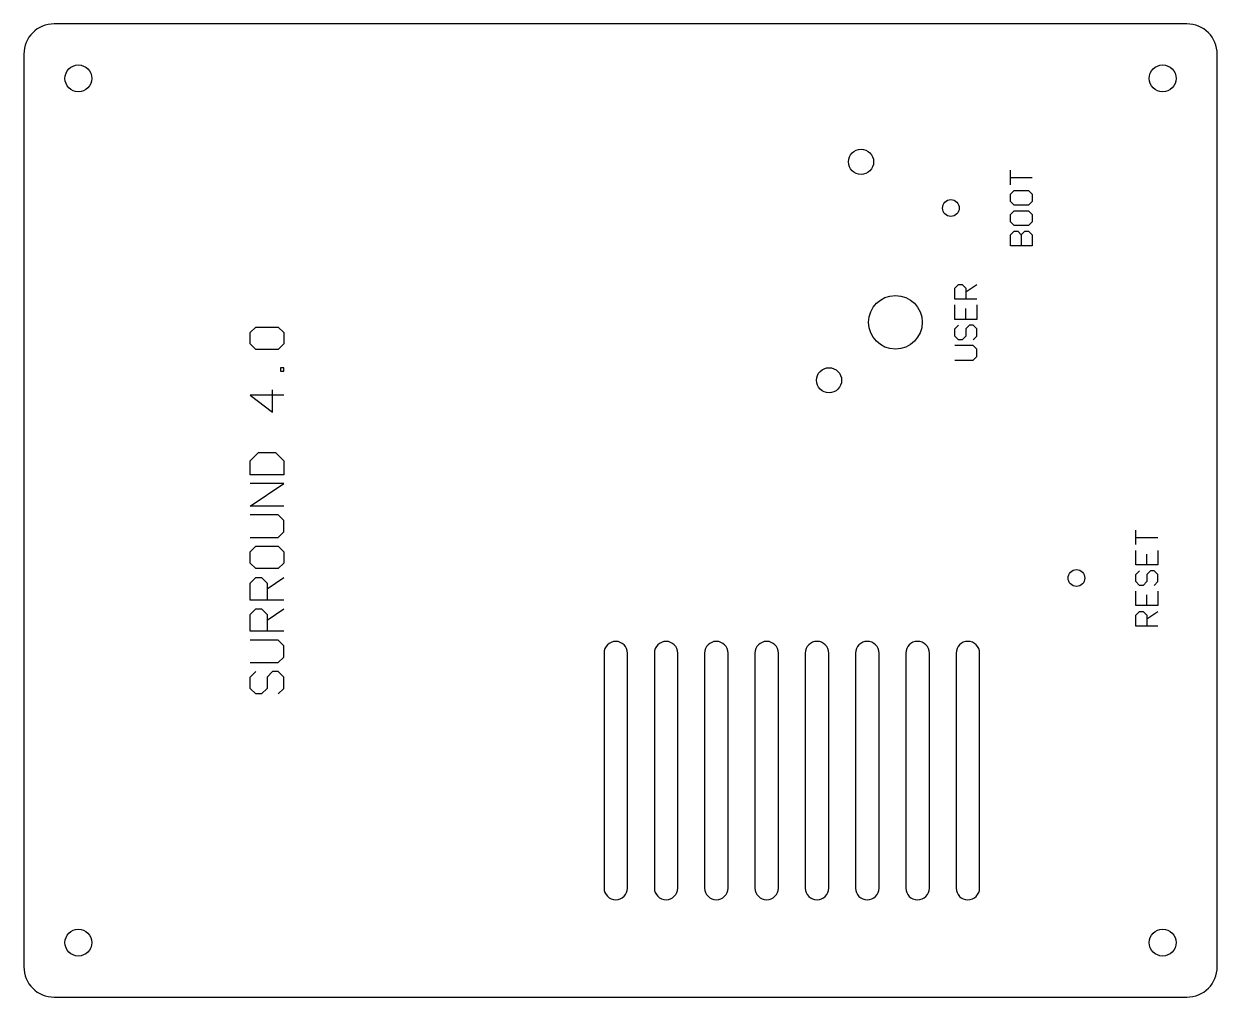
# Model space of a CAD drawing. Header units: millimetres. Extents: x -30 to 112, y -32 to 84.
import ezdxf

# ---------------------------------------------------------------- set-up
doc = ezdxf.new("R2010")
doc.units = ezdxf.units.MM
for name, color, linetype in [('CUT', 1, 'Continuous'), ('ENGRAVE', 5, 'Continuous'), ('LED_OPTIONAL_NOT_FOR_CLEAR_ACRYLIC', 3, 'Continuous')]:
    doc.layers.add(name, color=color, linetype=linetype)

msp = doc.modelspace()

# ---------------------------------------------------------------- linework, layer by layer
at = {"layer": 'CUT'}
for points in [[(-26.4, -31.5), (108.73, -31.5, 0.414214), (112.33, -27.9), (112.33, 80.9, 0.414214), (108.73, 84.5), (-26.4, 84.5, 0.414214), (-30, 80.9), (-30, -27.9, 0.414214)], [(41.99, -18.5), (41.99, 9.5, 1), (39.2, 9.5), (39.2, -18.5, 1)], [(47.99, -18.5), (47.99, 9.5, 1), (45.2, 9.5), (45.2, -18.5, 1)], [(53.99, -18.5), (53.99, 9.5, 1), (51.2, 9.5), (51.2, -18.5, 1)], [(59.99, -18.5), (59.99, 9.5, 1), (57.2, 9.5), (57.2, -18.5, 1)], [(66, -18.5), (66, 9.5, 1), (63.2, 9.5), (63.2, -18.5, 1)], [(72, -18.5), (72, 9.5, 1), (69.19, 9.5), (69.19, -18.5, 1)], [(78, -18.5), (78, 9.5, 1), (75.19, 9.5), (75.19, -18.5, 1)], [(84, -18.5), (84, 9.5, 1), (81.19, 9.5), (81.19, -18.5, 1)]]:
    msp.add_lwpolyline(points, format="xyb", close=True, dxfattribs=at)
for centre, radius in [((-23.5, 78), 1.6), ((105.83, 78), 1.6), ((80.57, 62.55), 1), ((73.95, 48.93), 3.2), ((95.54, 18.45), 1), ((-23.5, -25), 1.6), ((105.83, -25), 1.6)]:
    msp.add_circle(centre, radius, dxfattribs=at)
at = {"layer": 'ENGRAVE'}
for points in [[(87.67, 65.32), (87.67, 67.06)], [(87.67, 66.19), (90.27, 66.19)], [(90.27, 58.04), (87.67, 58.04), (87.67, 59.34), (88.1, 59.78), (88.54, 59.78), (88.97, 59.34), (88.97, 58.04)], [(88.97, 59.34), (89.4, 59.78), (89.84, 59.78), (90.27, 59.34), (90.27, 58.04)], [(83.65, 51.7), (81.05, 51.7), (81.05, 53), (81.48, 53.44), (81.92, 53.44), (82.35, 53), (82.35, 51.7)], [(82.35, 52.57), (83.65, 53.44)], [(83.65, 51.01), (83.65, 49.28), (81.05, 49.28), (81.05, 51.01)], [(82.35, 49.28), (82.35, 50.58)], [(83.22, 46.85), (83.65, 47.28), (83.65, 48.15), (83.22, 48.58), (82.78, 48.58), (82.35, 48.15), (82.35, 47.28), (81.92, 46.85), (81.48, 46.85), (81.05, 47.28), (81.05, 48.15), (81.48, 48.58)], [(81.05, 44.42), (83.22, 44.42), (83.65, 44.86), (83.65, 45.72), (83.22, 46.16), (81.05, 46.16)], [(1, 40.23), (-3, 40.23), (-0.33, 38.23), (-0.33, 40.9)], [(1, 27.03), (-3, 27.03), (1, 29.7), (-3, 29.7)], [(-3, 23.3), (0.33, 23.3), (1, 23.97), (1, 25.3), (0.33, 25.97), (-3, 25.97)], [(102.64, 22.44), (102.64, 24.17)], [(102.64, 23.3), (105.24, 23.3)], [(105.24, 21.74), (105.24, 20.01), (102.64, 20.01), (102.64, 21.74)], [(103.94, 20.01), (103.94, 21.31)], [(104.81, 17.58), (105.24, 18.02), (105.24, 18.88), (104.81, 19.32), (104.37, 19.32), (103.94, 18.88), (103.94, 18.02), (103.51, 17.58), (103.07, 17.58), (102.64, 18.02), (102.64, 18.88), (103.07, 19.32)], [(1, 15.83), (-3, 15.83), (-3, 17.83), (-2.33, 18.5), (-1.67, 18.5), (-1, 17.83), (-1, 15.83)], [(-1, 17.17), (1, 18.5)], [(105.24, 16.89), (105.24, 15.16), (102.64, 15.16), (102.64, 16.89)], [(103.94, 15.16), (103.94, 16.46)], [(1, 12.1), (-3, 12.1), (-3, 14.1), (-2.33, 14.77), (-1.67, 14.77), (-1, 14.1), (-1, 12.1)], [(-1, 13.43), (1, 14.77)], [(105.24, 12.73), (102.64, 12.73), (102.64, 14.03), (103.07, 14.46), (103.51, 14.46), (103.94, 14.03), (103.94, 12.73)], [(103.94, 13.6), (105.24, 14.46)], [(-3, 8.37), (0.33, 8.37), (1, 9.03), (1, 10.37), (0.33, 11.03), (-3, 11.03)], [(0.33, 4.63), (1, 5.3), (1, 6.63), (0.33, 7.3), (-0.33, 7.3), (-1, 6.63), (-1, 5.3), (-1.67, 4.63), (-2.33, 4.63), (-3, 5.3), (-3, 6.63), (-2.33, 7.3)]]:
    msp.add_lwpolyline(points, dxfattribs=at)
for points in [[(90.27, 63.33), (89.84, 62.9), (88.1, 62.9), (87.67, 63.33), (87.67, 64.2), (88.1, 64.63), (89.84, 64.63), (90.27, 64.2)], [(90.27, 60.9), (89.84, 60.47), (88.1, 60.47), (87.67, 60.9), (87.67, 61.77), (88.1, 62.2), (89.84, 62.2), (90.27, 61.77)], [(1, 46.37), (0.33, 45.7), (-2.33, 45.7), (-3, 46.37), (-3, 47.7), (-2.33, 48.37), (0.33, 48.37), (1, 47.7)], [(1, 43.1), (1, 43.5), (0.6, 43.5), (0.6, 43.1)], [(1, 30.77), (-3, 30.77), (-3, 32.43), (-2, 33.43), (0, 33.43), (1, 32.43)], [(1, 20.23), (0.33, 19.57), (-2.33, 19.57), (-3, 20.23), (-3, 21.57), (-2.33, 22.23), (0.33, 22.23), (1, 21.57)]]:
    msp.add_lwpolyline(points, close=True, dxfattribs=at)
at = {"layer": 'LED_OPTIONAL_NOT_FOR_CLEAR_ACRYLIC'}
for centre in [(69.85, 68.06), (66.04, 42.02)]:
    msp.add_circle(centre, 1.5, dxfattribs=at)

doc.saveas('drawing.dxf')
